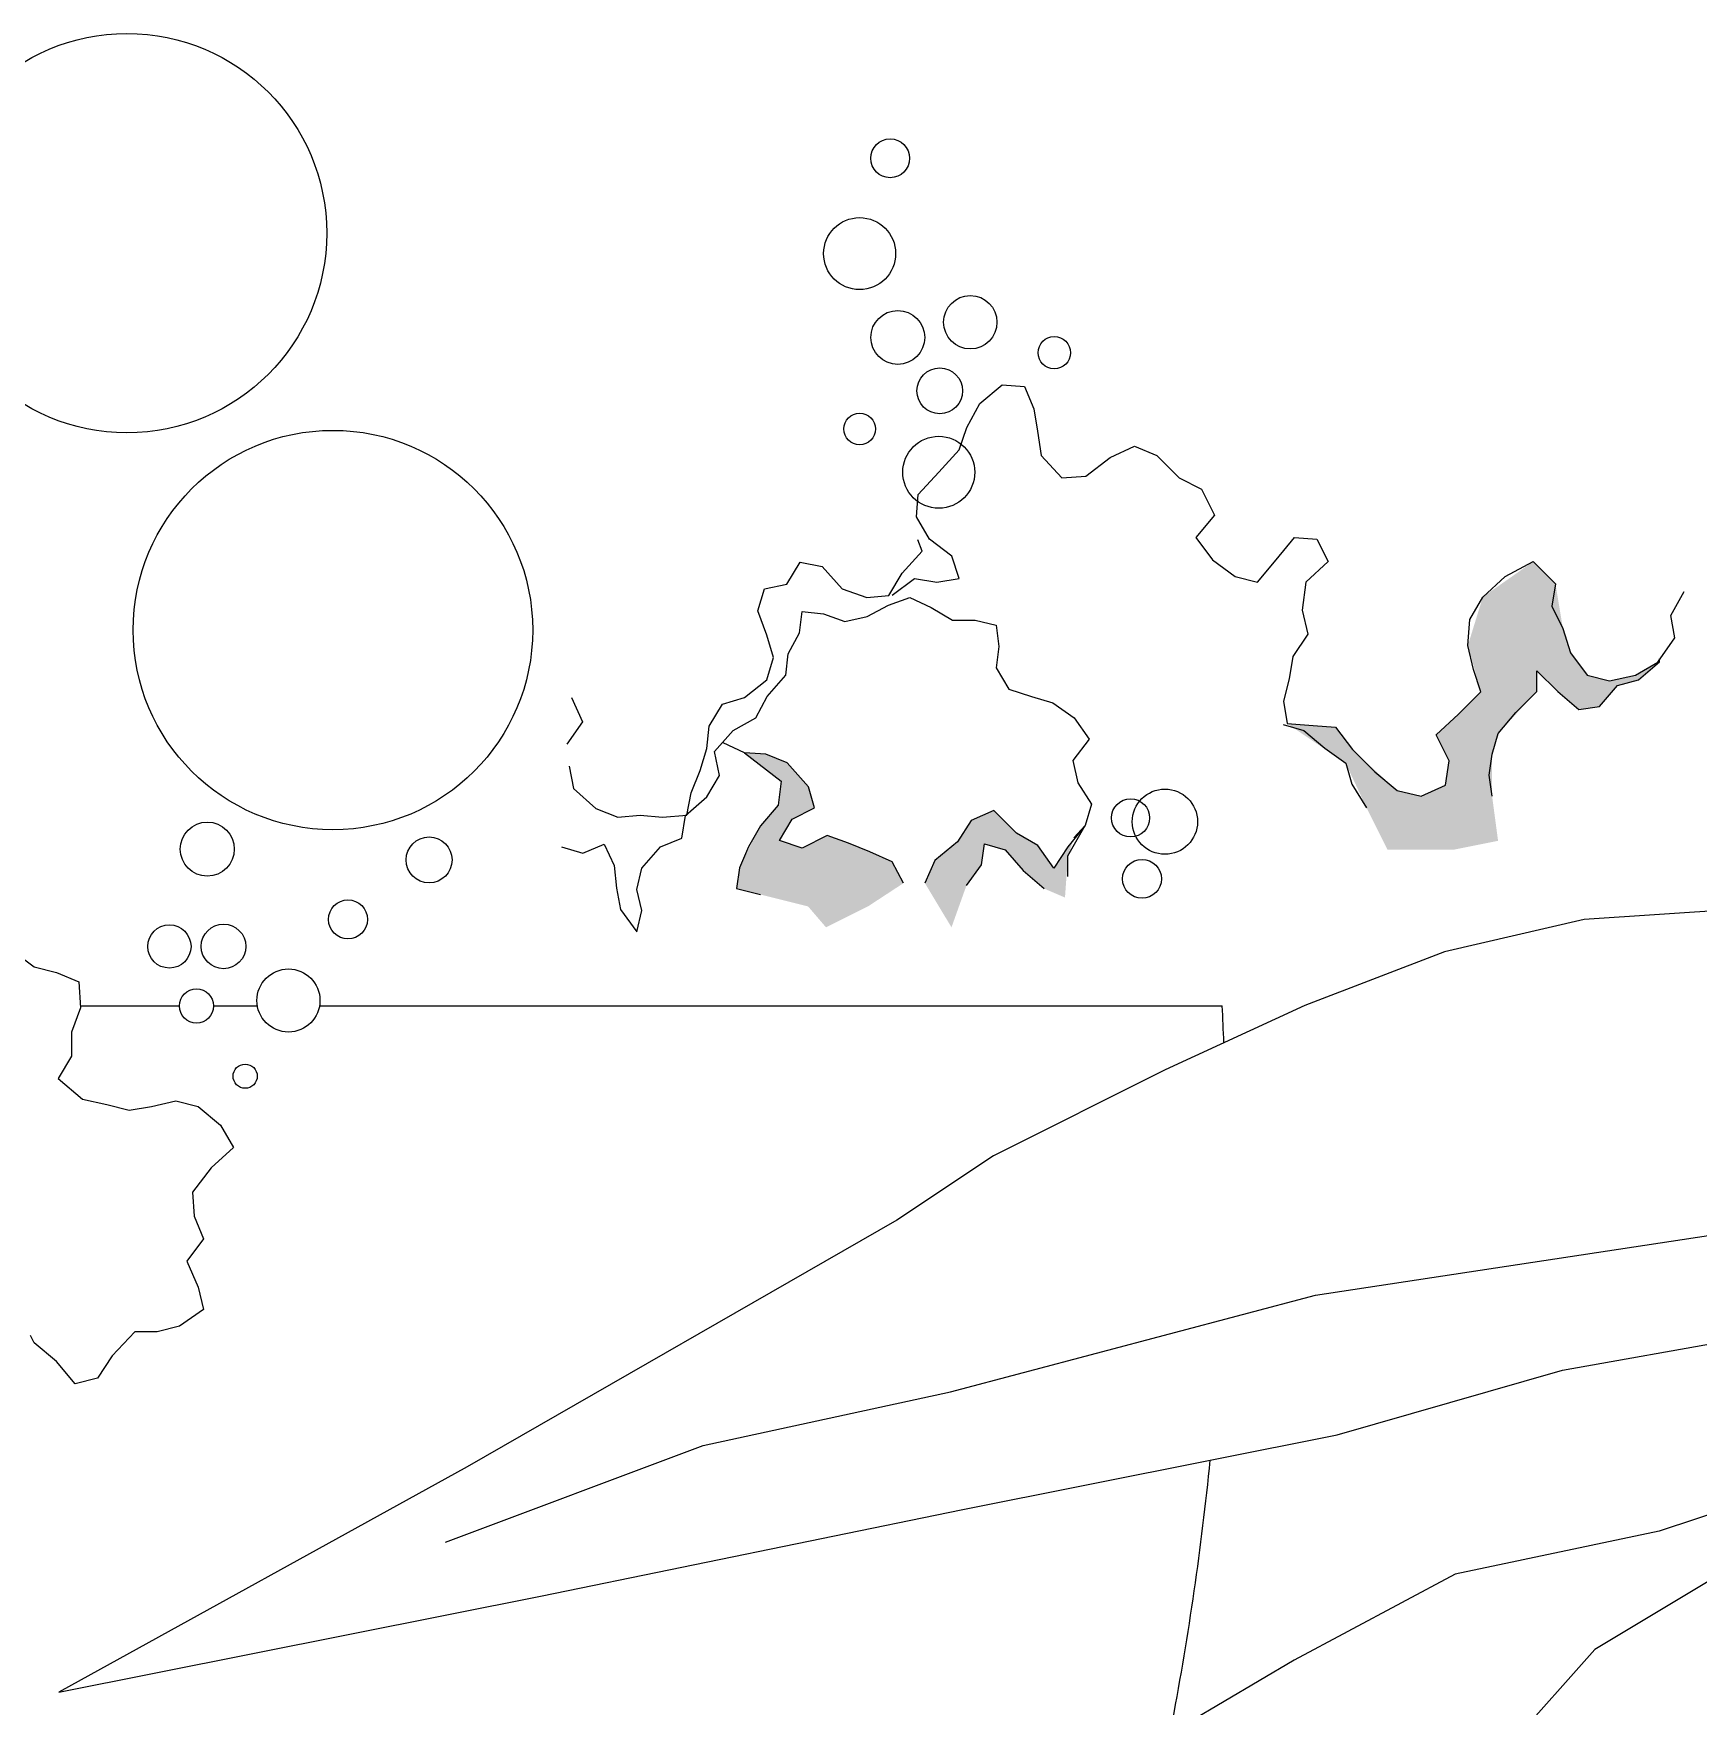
# Model space of a CAD drawing. Header units: millimetres. Extents: x 2133.42 to 2134.8, y 649.95 to 651.52.
# Drawn here: x 2134.4541 to 2134.5155, y 650.9862 to 651.0479 of the extents above; entities that cross this region are included whole.
import ezdxf

# ---------------------------------------------------------------- set-up
doc = ezdxf.new("R2010")
doc.units = ezdxf.units.MM
doc.linetypes.add('CONTINUA', pattern=[0])
for name, color, linetype in [('Hojas01', 64, 'Continuous'), ('Hojas02', 62, 'CONTINUA'), ('Tiesto', 32, 'Continuous')]:
    doc.layers.add(name, color=color, linetype=linetype)

msp = doc.modelspace()

# ---------------------------------------------------------------- linework, layer by layer
at = {"layer": 'Hojas01'}
for centre in [(2134.457556594434, 651.0405103185564), (2134.465149774125, 651.02587370244)]:
    msp.add_circle(centre, 0.00736422481313063, dxfattribs=at)
at = {"layer": 'Hojas02'}
for p, q in [((2134.488996291805, 651.0342310392957), (2134.48982052173, 651.0349175504982)), ((2134.48982052173, 651.0349175504982), (2134.490644751655, 651.0348488992972)), ((2134.490644751655, 651.0348488992972), (2134.490988181097, 651.0340250859618)), ((2134.488515490954, 651.0333385747593), (2134.488996291805, 651.0342310392957)), ((2134.490988181097, 651.0340250859618), (2134.491125552506, 651.0332012723574)), ((2134.488240747768, 651.0325147611549), (2134.488515490954, 651.0333385747593)), ((2134.491125552506, 651.0332012723574), (2134.491262924283, 651.0323088078211)), ((2134.487485203732, 651.0316909478196), (2134.488240747768, 651.0325147611549)), ((2134.493804299946, 651.0322401568891), (2134.494697215759, 651.0326520635568)), ((2134.494697215759, 651.0326520635568), (2134.495521445684, 651.0323088078211)), ((2134.491262924283, 651.0323088078211), (2134.492018468319, 651.0314849944857)), ((2134.492911384132, 651.0315536456866), (2134.493804299946, 651.0322401568891)), ((2134.495521445684, 651.0323088078211), (2134.496345675609, 651.0314849944857)), ((2134.486729659327, 651.0308671344841), (2134.487485203732, 651.0316909478196)), ((2134.492018468319, 651.0314849944857), (2134.492911384132, 651.0315536456866)), ((2134.496345675609, 651.0314849944857), (2134.497169905902, 651.031073087818)), ((2134.486660973439, 651.0300433208797), (2134.486729659327, 651.0308671344841)), ((2134.497169905902, 651.031073087818), (2134.497650706384, 651.0301119720807)), ((2134.497650706384, 651.0301119720807), (2134.496963848236, 651.0292881587453)), ((2134.48714177429, 651.0292195075443), (2134.486660973439, 651.0300433208797)), ((2134.486873844035, 651.0287878323453), (2134.486710117508, 651.0291969417074)), ((2134.487966004214, 651.0286016475428), (2134.48714177429, 651.0292195075443)), ((2134.496963848236, 651.0292881587453), (2134.497582020864, 651.0284643451408)), ((2134.499917338861, 651.0284643451408), (2134.500604197378, 651.0292881587453)), ((2134.500604197378, 651.0292881587453), (2134.501428427303, 651.0292195075443)), ((2134.501428427303, 651.0292195075443), (2134.501840542265, 651.0283956942089)), ((2134.48188018593, 651.0275605042589), (2134.482371365513, 651.0283787229831)), ((2134.482371365513, 651.0283787229831), (2134.483189997904, 651.0282150791663)), ((2134.483189997904, 651.0282150791663), (2134.483926767279, 651.0273968604421)), ((2134.486137074908, 651.027969613621), (2134.486873844035, 651.0287878323453)), ((2134.488240747768, 651.0277778339383), (2134.487966004214, 651.0286016475428)), ((2134.497582020864, 651.0284643451408), (2134.498406250789, 651.0278464851393)), ((2134.499230480714, 651.0276405318054), (2134.499917338861, 651.0284643451408)), ((2134.501840542265, 651.0283956942089), (2134.501016312341, 651.0276405318054)), ((2134.508365696144, 651.0278464851393), (2134.509395983734, 651.0283956942089)), ((2134.509395983734, 651.0283956942089), (2134.510220213659, 651.0275718806045)), ((2134.485645895325, 651.0271513948968), (2134.486137074908, 651.027969613621)), ((2134.485768057626, 651.0271599739368), (2134.486592287919, 651.0277778339383)), ((2134.486592287919, 651.0277778339383), (2134.487416517843, 651.0276405318054)), ((2134.487416517843, 651.0276405318054), (2134.488240747768, 651.0277778339383)), ((2134.498406250789, 651.0278464851393), (2134.499230480714, 651.0276405318054)), ((2134.501016312341, 651.0276405318054), (2134.500878940564, 651.0266107648672)), ((2134.507541466219, 651.0270913227358), (2134.508365696144, 651.0278464851393)), ((2134.480815963748, 651.0265786417178), (2134.481061553539, 651.0273968604421)), ((2134.481061553539, 651.0273968604421), (2134.48188018593, 651.0275605042589)), ((2134.483926767279, 651.0273968604421), (2134.484827262934, 651.0270695729884)), ((2134.484827262934, 651.0270695729884), (2134.485645895325, 651.0271513948968)), ((2134.48563380028, 651.0267913874208), (2134.486419135924, 651.0270684246532)), ((2134.486419135924, 651.0270684246532), (2134.487204471568, 651.0266990417663)), ((2134.507060665368, 651.0262675094004), (2134.507541466219, 651.0270913227358)), ((2134.510220213659, 651.0275718806045), (2134.510082841882, 651.0267480672691)), ((2134.51447873506, 651.0264048115333), (2134.514959535911, 651.0272972760697)), ((2134.481143416803, 651.0256786010851), (2134.480815963748, 651.0265786417178)), ((2134.482353869193, 651.0257755844144), (2134.482446261534, 651.0265605232845)), ((2134.482446261534, 651.0265605232845), (2134.483231597178, 651.026468177361)), ((2134.483231597178, 651.026468177361), (2134.484016932822, 651.0261911401286)), ((2134.484016932822, 651.0261911401286), (2134.484848464636, 651.0263758317066)), ((2134.484848464636, 651.0263758317066), (2134.48563380028, 651.0267913874208)), ((2134.487204471568, 651.0266990417663), (2134.487989807211, 651.0262373132249)), ((2134.500878940564, 651.0266107648672), (2134.501084998229, 651.0257183003308)), ((2134.510082841882, 651.0267480672691), (2134.510494956844, 651.0259242536647)), ((2134.514616106837, 651.0255809981979), (2134.51447873506, 651.0264048115333)), ((2134.481938103285, 651.0249906458133), (2134.482353869193, 651.0257755844144)), ((2134.487989807211, 651.0262373132249), (2134.488821339026, 651.0262373132249)), ((2134.488821339026, 651.0262373132249), (2134.48960667467, 651.0260526216468)), ((2134.48960667467, 651.0260526216468), (2134.489699067011, 651.0252676827768)), ((2134.50699197948, 651.0253063936632), (2134.507060665368, 651.0262675094004)), ((2134.510494956844, 651.0259242536647), (2134.510769700399, 651.0250317891283)), ((2134.481389006594, 651.0248603823609), (2134.481143416803, 651.0256786010851)), ((2134.489699067011, 651.0252676827768), (2134.48960667467, 651.0244827441757)), ((2134.501084998229, 651.0257183003308), (2134.500535511489, 651.0248944869954)), ((2134.507198037145, 651.0244139291268), (2134.50699197948, 651.0253063936632)), ((2134.513997934209, 651.0246885336616), (2134.514616106837, 651.0255809981979)), ((2134.481143416803, 651.0240421636366), (2134.481389006594, 651.0248603823609)), ((2134.481845710943, 651.0242057069432), (2134.481938103285, 651.0249906458133)), ((2134.500535511489, 651.0248944869954), (2134.500398139713, 651.02407067366)), ((2134.510769700399, 651.0250317891283), (2134.511387872658, 651.0242079757929)), ((2134.513173704285, 651.0242079757929), (2134.513997934209, 651.0246885336616)), ((2134.513279178565, 651.0240424224049), (2134.514049945803, 651.0247027461904)), ((2134.514049945803, 651.0247027461904), (2134.514049945803, 651.024812800334)), ((2134.480324784411, 651.0233875885492), (2134.481143416803, 651.0240421636366)), ((2134.481152767641, 651.0234207680732), (2134.481845710943, 651.0242057069432)), ((2134.48960667467, 651.0244827441757), (2134.490068636747, 651.0236978053056)), ((2134.500398139713, 651.02407067366), (2134.500192082416, 651.0232468600556)), ((2134.50747278033, 651.0235901157914), (2134.507198037145, 651.0244139291268)), ((2134.50953545182, 651.0236022066377), (2134.50953545182, 651.0243725842977)), ((2134.50953545182, 651.0243725842977), (2134.510306219058, 651.0236022066377)), ((2134.511387872658, 651.0242079757929), (2134.512212102582, 651.0240020224591)), ((2134.512212102582, 651.0240020224591), (2134.513173704285, 651.0242079757929)), ((2134.512508411326, 651.0238223146558), (2134.513279178565, 651.0240424224049)), ((2134.473939451314, 651.0233875885492), (2134.474348767387, 651.0224875479165)), ((2134.47950615202, 651.0231421230039), (2134.480324784411, 651.0233875885492)), ((2134.480737001734, 651.022635829472), (2134.481152767641, 651.0234207680732)), ((2134.490068636747, 651.0236978053056), (2134.490900168562, 651.0234207680732)), ((2134.490900168562, 651.0234207680732), (2134.491685504206, 651.0231899039369)), ((2134.506648550406, 651.0227663021869), (2134.50747278033, 651.0235901157914)), ((2134.508764684581, 651.0228318287086), (2134.50953545182, 651.0236022066377)), ((2134.510306219058, 651.0236022066377), (2134.511076986297, 651.0229418828523)), ((2134.511847753535, 651.0230519367268), (2134.512508411326, 651.0238223146558)), ((2134.479014972437, 651.0223239042797), (2134.47950615202, 651.0231421230039)), ((2134.491685504206, 651.0231899039369), (2134.492470839849, 651.022635829472)), ((2134.500192082416, 651.0232468600556), (2134.500329453824, 651.0224230467203)), ((2134.505824320481, 651.0220111400525), (2134.506648550406, 651.0227663021869)), ((2134.508104026791, 651.0220614510486), (2134.508764684581, 651.0228318287086)), ((2134.511076986297, 651.0229418828523), (2134.511847753535, 651.0230519367268)), ((2134.474348767387, 651.0224875479165), (2134.473775724787, 651.0216693291923)), ((2134.478933109173, 651.0215056853754), (2134.479014972437, 651.0223239042797)), ((2134.479212526618, 651.0213891620605), (2134.479905469919, 651.0221741006616)), ((2134.479905469919, 651.0221741006616), (2134.480737001734, 651.022635829472)), ((2134.492470839849, 651.022635829472), (2134.49302519427, 651.021850890602)), ((2134.500176134773, 651.0223916129413), (2134.500946902011, 651.0221715049232)), ((2134.500329453824, 651.0224230467203), (2134.501291055526, 651.0223543955193)), ((2134.500946902011, 651.0221715049232), (2134.50171766925, 651.0215111811377)), ((2134.501291055526, 651.0223543955193), (2134.502115285451, 651.0222857443183)), ((2134.502115285451, 651.0222857443183), (2134.502733458079, 651.0214619309829)), ((2134.507883807527, 651.0212910733886), (2134.508104026791, 651.0220614510486)), ((2134.478687519382, 651.0206874666511), (2134.478933109173, 651.0215056853754)), ((2134.480321235827, 651.0213429892333), (2134.479535900183, 651.0217123721202)), ((2134.49302519427, 651.021850890602), (2134.492424643679, 651.0210659520009)), ((2134.50171766925, 651.0215111811377), (2134.502488436488, 651.0209609112268)), ((2134.502733458079, 651.0214619309829), (2134.503557688004, 651.0206381176475)), ((2134.506305121332, 651.0210500243153), (2134.505824320481, 651.0220111400525)), ((2134.473857588051, 651.020851110468), (2134.474021314332, 651.0200328917438)), ((2134.47939731167, 651.0205118775359), (2134.479212526618, 651.0213891620605)), ((2134.48110657147, 651.0212968164061), (2134.480321235827, 651.0213429892333)), ((2134.480321235827, 651.0213429892333), (2134.481677719574, 651.0203005874414)), ((2134.481891907114, 651.0209736063464), (2134.48110657147, 651.0212968164061)), ((2134.482677242758, 651.0200963218218), (2134.481891907114, 651.0209736063464)), ((2134.492424643679, 651.0210659520009), (2134.492609428363, 651.0202348403035)), ((2134.502488436488, 651.0209609112268), (2134.502708655752, 651.0201905335667)), ((2134.506167749555, 651.0201575597789), (2134.506305121332, 651.0210500243153)), ((2134.507773698079, 651.0205206954595), (2134.507883807527, 651.0212910733886)), ((2134.478360066573, 651.0198692479269), (2134.478687519382, 651.0206874666511)), ((2134.478935349592, 651.0197269389348), (2134.47939731167, 651.0205118775359)), ((2134.481677719574, 651.0203005874414), (2134.481567609758, 651.0194201559068)), ((2134.492609428363, 651.0202348403035), (2134.493117586612, 651.0194499017024)), ((2134.502708655752, 651.0201905335667), (2134.503259203727, 651.0193101017632)), ((2134.503557688004, 651.0206381176475), (2134.504381917928, 651.019951606445)), ((2134.507883807527, 651.0197503177995), (2134.507773698079, 651.0205206954595)), ((2134.474021314332, 651.0200328917438), (2134.47483994697, 651.0192964947479)), ((2134.478150013948, 651.0190343457192), (2134.478935349592, 651.0197269389348)), ((2134.478196340046, 651.0190510292026), (2134.478360066573, 651.0198692479269)), ((2134.482908223613, 651.0193113829516), (2134.482677242758, 651.0200963218218)), ((2134.504381917928, 651.019951606445), (2134.505274833742, 651.0197456531112)), ((2134.505274833742, 651.0197456531112), (2134.506167749555, 651.0201575597789)), ((2134.47483994697, 651.0192964947479), (2134.475658579361, 651.0189692072942)), ((2134.475658579361, 651.0189692072942), (2134.476477211752, 651.0190510292026)), ((2134.476477211752, 651.0190510292026), (2134.477295844144, 651.0189692072942)), ((2134.477295844144, 651.0189692072942), (2134.478196340046, 651.0190510292026)), ((2134.478011425067, 651.0182032342909), (2134.478150013948, 651.0190343457192)), ((2134.481567609758, 651.0194201559068), (2134.480906952335, 651.0186497779777)), ((2134.482076691798, 651.0188958272375), (2134.482908223613, 651.0193113829516)), ((2134.489514282327, 651.0192190372971), (2134.488682750512, 651.0188496544102)), ((2134.490345814142, 651.0183879255998), (2134.489514282327, 651.0192190372971)), ((2134.493117586612, 651.0194499017024), (2134.492886605757, 651.0186649628323)), ((2134.480906952335, 651.0186497779777), (2134.480466513808, 651.0178794003177)), ((2134.48161472972, 651.0181108883673), (2134.482076691798, 651.0188958272375)), ((2134.488682750512, 651.0188496544102), (2134.488174591895, 651.0180647155402)), ((2134.491131149786, 651.0179261970584), (2134.490345814142, 651.0183879255998)), ((2134.492886605757, 651.0186649628323), (2134.492239858626, 651.0178800242312)), ((2134.492248242387, 651.017549238425), (2134.492886605757, 651.0186649628323)), ((2134.492886605757, 651.0186649628323), (2134.49246846165, 651.0182095622105)), ((2134.473576588599, 651.0178800242312), (2134.474361924243, 651.017649159826)), ((2134.474361924243, 651.017649159826), (2134.475147259886, 651.0179723698857)), ((2134.475147259886, 651.0179723698857), (2134.475516829622, 651.0171874312846)), ((2134.47653314649, 651.0170950853611), (2134.477226089423, 651.0178800242312)), ((2134.477226089423, 651.0178800242312), (2134.478011425067, 651.0182032342909)), ((2134.480466513808, 651.0178794003177), (2134.480136184729, 651.0171090223886)), ((2134.482446261534, 651.0178338514039), (2134.48161472972, 651.0181108883673)), ((2134.483370186059, 651.0182955799454), (2134.482446261534, 651.0178338514039)), ((2134.484155521334, 651.0180185427129), (2134.483370186059, 651.0182955799454)), ((2134.484940856978, 651.0176953326533), (2134.484155521334, 651.0180185427129)), ((2134.488174591895, 651.0180647155402), (2134.48734306008, 651.0173721225935)), ((2134.489055063616, 651.0172190762632), (2134.489165173064, 651.0179894541923)), ((2134.489165173064, 651.0179894541923), (2134.489935940671, 651.0177693461741)), ((2134.489935940671, 651.0177693461741), (2134.490596598093, 651.016998968514)), ((2134.491731700377, 651.0170950853611), (2134.491131149786, 651.0179261970584)), ((2134.492239858626, 651.0178800242312), (2134.491731700377, 651.0170950853611)), ((2134.475516829622, 651.0171874312846), (2134.475609221965, 651.0163563195872)), ((2134.476348361437, 651.01631014676), (2134.47653314649, 651.0170950853611)), ((2134.480136184729, 651.0171090223886), (2134.480026075281, 651.0163386447286)), ((2134.485772388793, 651.0173259497664), (2134.484940856978, 651.0176953326533)), ((2134.4861881547, 651.0165410108962), (2134.485772388793, 651.0173259497664)), ((2134.48734306008, 651.0173721225935), (2134.486973490344, 651.0165410108962)), ((2134.488504515642, 651.0164486986032), (2134.489055063616, 651.0172190762632)), ((2134.492248242387, 651.016778860496), (2134.492248242387, 651.017549238425)), ((2134.490596598093, 651.016998968514), (2134.491367365332, 651.0163386447286)), ((2134.475609221965, 651.0163563195872), (2134.475747810846, 651.0155713807171)), ((2134.47653314649, 651.0155252078899), (2134.476348361437, 651.01631014676)), ((2134.480026075281, 651.0163386447286), (2134.480906952335, 651.0161185367105)), ((2134.475747810846, 651.0155713807171), (2134.476348361437, 651.0147402692888)), ((2134.476348361437, 651.0147402692888), (2134.47653314649, 651.0155252078899)), ((2134.517216101188, 651.0155908693474), (2134.511276282981, 651.0151950815625)), ((2134.511276282981, 651.0151950815625), (2134.50612844013, 651.014007718208)), ((2134.453308751097, 651.0140679711532), (2134.454132981022, 651.0134501108827)), ((2134.50612844013, 651.014007718208), (2134.50098059728, 651.0120287792837)), ((2134.454132981022, 651.0134501108827), (2134.454957210947, 651.0132441575488)), ((2134.454957210947, 651.0132441575488), (2134.455781440872, 651.012900902082)), ((2134.455781440872, 651.012900902082), (2134.45585012676, 651.0119397863448)), ((2134.45585012676, 651.0119397863448), (2134.455506697686, 651.0110473218084)), ((2134.50098059728, 651.0120287792837), (2134.495832755103, 651.0096540530667)), ((2134.455506697686, 651.0110473218084), (2134.455506697686, 651.010154857272)), ((2134.455506697686, 651.010154857272), (2134.455025896836, 651.0093310436677)), ((2134.455025896836, 651.0093310436677), (2134.455918812649, 651.0085758815331)), ((2134.495832755103, 651.0096540530667), (2134.489496948881, 651.006487750788)), ((2134.455918812649, 651.0085758815331), (2134.456811728462, 651.0083699281994)), ((2134.458460188312, 651.0083012769984), (2134.459353104125, 651.0085072303322)), ((2134.459353104125, 651.0085072303322), (2134.46017733405, 651.0083012769984)), ((2134.456811728462, 651.0083699281994), (2134.457635958387, 651.0081639745964)), ((2134.457635958387, 651.0081639745964), (2134.458460188312, 651.0083012769984)), ((2134.46017733405, 651.0083012769984), (2134.461001563975, 651.0076147657959)), ((2134.461001563975, 651.0076147657959), (2134.461482364825, 651.0067909521914)), ((2134.461482364825, 651.0067909521914), (2134.460658134901, 651.006035790057)), ((2134.460658134901, 651.006035790057), (2134.459971276384, 651.0051433255206)), ((2134.489496948881, 651.006487750788), (2134.485933057417, 651.0041130240788)), ((2134.459971276384, 651.0051433255206), (2134.460039962273, 651.0042508609844)), ((2134.460039962273, 651.0042508609844), (2134.460383391347, 651.0034270473799)), ((2134.485933057417, 651.0041130240788), (2134.470093541524, 650.9950099050272)), ((2134.501376585295, 651.0013425095849), (2134.519592028606, 651.0041130240788)), ((2134.460383391347, 651.0034270473799), (2134.459765219087, 651.0026032340445)), ((2134.459765219087, 651.0026032340445), (2134.46017733405, 651.0016421183071)), ((2134.46017733405, 651.0016421183071), (2134.460383391347, 651.0008183049719)), ((2134.48791299682, 650.9977804195213), (2134.501376585295, 651.0013425095849)), ((2134.460383391347, 651.0008183049719), (2134.459490475533, 651.0002004447012)), ((2134.510484306951, 650.9985719950911), (2134.521571968008, 651.0005509340152)), ((2134.454132981022, 650.9995825846996), (2134.453995609245, 650.9998571892345)), ((2134.457842015684, 650.9999944913674), (2134.457017785759, 650.999102026831)), ((2134.458666245609, 650.9999944913674), (2134.457842015684, 650.9999944913674)), ((2134.459490475533, 651.0002004447012), (2134.458666245609, 650.9999944913674)), ((2134.454957210947, 650.9988960734971), (2134.454132981022, 650.9995825846996)), ((2134.455644069095, 650.9980722601618), (2134.454957210947, 650.9988960734971)), ((2134.457017785759, 650.999102026831), (2134.456468299019, 650.9982782134956)), ((2134.456468299019, 650.9982782134956), (2134.455644069095, 650.9980722601618)), ((2134.502168561326, 650.9961972683817), (2134.510484306951, 650.9985719950911)), ((2134.478805275164, 650.9958014805968), (2134.48791299682, 650.9977804195213)), ((2134.488308984835, 650.9934267538878), (2134.502168561326, 650.9961972683817)), ((2134.469301565493, 650.9922393905333), (2134.478805275164, 650.9958014805968)), ((2134.470093541524, 650.9950099050272), (2134.455046001662, 650.9866983615455)), ((2134.521175980667, 650.9950099050272), (2134.514048198414, 650.9926351783181)), ((2134.472865456957, 650.9902604516091), (2134.488308984835, 650.9934267538878)), ((2134.514048198414, 650.9926351783181), (2134.506524428146, 650.9910520271787)), ((2134.517612089203, 650.9918436027484), (2134.511672270996, 650.9882815126849)), ((2134.506524428146, 650.9910520271787), (2134.500584609939, 650.9878857249)), ((2134.455046001662, 650.9866983615455), (2134.472865456957, 650.9902604516091)), ((2134.511672270996, 650.9882815126849), (2134.508504367548, 650.9847194226212)), ((2134.500584609939, 650.9878857249), (2134.491872875624, 650.982740483697))]:
    msp.add_line(p, q, dxfattribs=at)
for centre, radius in [((2134.485693066627, 651.0432717006396), 0.0007169929242902361), ((2134.484567608701, 651.0397564218932), 0.001326711376163877), ((2134.488647393718, 651.0372254211958), 0.0009842780489934333), ((2134.485974430924, 651.0366629765963), 0.0009942810189355366), ((2134.491742403202, 651.0361005319969), 0.000596713389567286), ((2134.48752193579, 651.0346944204983), 0.0008436668991372286), ((2134.484567608701, 651.0332883089998), 0.0005797718467701684), ((2134.487485203732, 651.0316909478196), 0.001326711376163877), ((2134.494556048143, 651.0189459715344), 0.0007032831626503241), ((2134.495822188219, 651.0188053603846), 0.001201914724514714), ((2134.460518021468, 651.0177933549483), 0.0009970021364378778), ((2134.468697572454, 651.0173945541657), 0.0008461983839461651), ((2134.494978094835, 651.0166961931367), 0.0007169929726746468), ((2134.465705053753, 651.0152011495015), 0.0007190604300752741), ((2134.459121512758, 651.014204147365), 0.0007976017451596662), ((2134.461116525061, 651.014204147365), 0.0008221735245435477), ((2134.46351054017, 651.0122101430921), 0.001162849865672842), ((2134.460119018909, 651.0120107427009), 0.0006305914845319534), ((2134.461914530179, 651.0094185370741), 0.0004460530927746077)]:
    msp.add_circle(centre, radius, dxfattribs=at)
for points in [[(2134.50953545182, 651.0243725842977), (2134.507541466219, 651.0270913227358), (2134.50953545182, 651.0243725842977), (2134.509395983734, 651.0283956942089)], [(2134.50953545182, 651.0243725842977), (2134.509395983734, 651.0283956942089), (2134.50953545182, 651.0243725842977), (2134.510220213659, 651.0275718806045)], [(2134.50953545182, 651.0243725842977), (2134.50699197948, 651.0253063936632), (2134.50953545182, 651.0243725842977), (2134.507541466219, 651.0270913227358)], [(2134.50953545182, 651.0243725842977), (2134.510220213659, 651.0275718806045), (2134.50953545182, 651.0243725842977), (2134.510494956844, 651.0259242536647)], [(2134.50953545182, 651.0243725842977), (2134.510494956844, 651.0259242536647), (2134.50953545182, 651.0243725842977), (2134.510769700399, 651.0250317891283)], [(2134.50953545182, 651.0236022066377), (2134.50747278033, 651.0235901157914), (2134.50953545182, 651.0243725842977), (2134.50699197948, 651.0253063936632)], [(2134.50953545182, 651.0243725842977), (2134.510769700399, 651.0250317891283), (2134.510306219058, 651.0236022066377), (2134.511387872658, 651.0242079757929)], [(2134.513279178565, 651.0240424224049), (2134.513173704285, 651.0242079757929), (2134.514049945803, 651.0247027461904)], [(2134.510306219058, 651.0236022066377), (2134.511387872658, 651.0242079757929), (2134.511076986297, 651.0229418828523), (2134.511387872658, 651.0242079757929)], [(2134.511076986297, 651.0229418828523), (2134.511387872658, 651.0242079757929), (2134.511847753535, 651.0230519367268), (2134.511387872658, 651.0242079757929)], [(2134.511847753535, 651.0230519367268), (2134.511387872658, 651.0242079757929), (2134.512508411326, 651.0238223146558), (2134.512212102582, 651.0240020224591)], [(2134.512508411326, 651.0238223146558), (2134.512212102582, 651.0240020224591), (2134.513279178565, 651.0240424224049), (2134.513173704285, 651.0242079757929)], [(2134.508104026791, 651.0220614510486), (2134.505824320481, 651.0220111400525), (2134.508104026791, 651.0220614510486), (2134.50747278033, 651.0235901157914)], [(2134.508104026791, 651.0220614510486), (2134.50747278033, 651.0235901157914), (2134.50953545182, 651.0236022066377), (2134.50747278033, 651.0235901157914)], [(2134.500329453824, 651.0224230467203), (2134.502115285451, 651.0222857443183), (2134.502488436488, 651.0209609112268), (2134.502733458079, 651.0214619309829)], [(2134.507883807527, 651.0212910733886), (2134.506305121332, 651.0210500243153), (2134.508104026791, 651.0220614510486), (2134.505824320481, 651.0220111400525)], [(2134.502488436488, 651.0209609112268), (2134.502733458079, 651.0214619309829), (2134.503259203727, 651.0193101017632), (2134.504381917928, 651.019951606445)], [(2134.480321235827, 651.0213429892333), (2134.48110657147, 651.0212968164061), (2134.481677719574, 651.0203005874414), (2134.481891907114, 651.0209736063464)], [(2134.481677719574, 651.0203005874414), (2134.481891907114, 651.0209736063464), (2134.481677719574, 651.0203005874414), (2134.482677242758, 651.0200963218218)], [(2134.507883807527, 651.0197503177995), (2134.506167749555, 651.0201575597789), (2134.507883807527, 651.0212910733886), (2134.506305121332, 651.0210500243153)], [(2134.481677719574, 651.0203005874414), (2134.482677242758, 651.0200963218218), (2134.481567609758, 651.0194201559068), (2134.482908223613, 651.0193113829516)], [(2134.503259203727, 651.0193101017632), (2134.504381917928, 651.019951606445), (2134.504029970965, 651.0177693461741), (2134.504381917928, 651.019951606445)], [(2134.504029970965, 651.0177693461741), (2134.504381917928, 651.019951606445), (2134.506452382497, 651.0177693461741), (2134.505274833742, 651.0197456531112)], [(2134.506452382497, 651.0177693461741), (2134.505274833742, 651.0197456531112), (2134.508104026791, 651.0180995080668), (2134.506167749555, 651.0201575597789)], [(2134.508104026791, 651.0180995080668), (2134.506167749555, 651.0201575597789), (2134.507883807527, 651.0197503177995), (2134.506167749555, 651.0201575597789)], [(2134.481567609758, 651.0194201559068), (2134.482076691798, 651.0188958272375), (2134.480906952335, 651.0186497779777), (2134.48161472972, 651.0181108883673)], [(2134.481567609758, 651.0194201559068), (2134.482908223613, 651.0193113829516), (2134.481567609758, 651.0194201559068), (2134.482076691798, 651.0188958272375)], [(2134.489165173064, 651.0179894541923), (2134.488682750512, 651.0188496544102), (2134.489165173064, 651.0179894541923), (2134.489514282327, 651.0192190372971)], [(2134.489165173064, 651.0179894541923), (2134.489514282327, 651.0192190372971), (2134.489935940671, 651.0177693461741), (2134.490345814142, 651.0183879255998)], [(2134.480906952335, 651.0186497779777), (2134.48161472972, 651.0181108883673), (2134.480136184729, 651.0171090223886), (2134.48161472972, 651.0181108883673)], [(2134.489055063616, 651.0172190762632), (2134.488174591895, 651.0180647155402), (2134.489165173064, 651.0179894541923), (2134.488682750512, 651.0188496544102)], [(2134.489935940671, 651.0177693461741), (2134.490345814142, 651.0183879255998), (2134.490596598093, 651.016998968514), (2134.491131149786, 651.0179261970584)], [(2134.480136184729, 651.0171090223886), (2134.48161472972, 651.0181108883673), (2134.480026075281, 651.0163386447286), (2134.482446261534, 651.0178338514039)], [(2134.480026075281, 651.0163386447286), (2134.482446261534, 651.0178338514039), (2134.480906952335, 651.0161185367105), (2134.482446261534, 651.0178338514039)], [(2134.480906952335, 651.0161185367105), (2134.482446261534, 651.0178338514039), (2134.482668706076, 651.0156783209432), (2134.482446261534, 651.0178338514039)], [(2134.482668706076, 651.0156783209432), (2134.482446261534, 651.0178338514039), (2134.482668706076, 651.0156783209432), (2134.483370186059, 651.0182955799454)], [(2134.482668706076, 651.0156783209432), (2134.483370186059, 651.0182955799454), (2134.483329363498, 651.0149079430141), (2134.484940856978, 651.0176953326533)], [(2134.488504515642, 651.0164486986032), (2134.48734306008, 651.0173721225935), (2134.489055063616, 651.0172190762632), (2134.488174591895, 651.0180647155402)], [(2134.490596598093, 651.016998968514), (2134.491131149786, 651.0179261970584), (2134.491367365332, 651.0163386447286), (2134.491731700377, 651.0170950853611)], [(2134.49213813294, 651.0160084828359), (2134.491731700377, 651.0170950853611), (2134.492248242387, 651.017549238425), (2134.49246846165, 651.0182095622105)], [(2134.483329363498, 651.0149079430141), (2134.484940856978, 651.0176953326533), (2134.483329363498, 651.0149079430141), (2134.485772388793, 651.0173259497664)], [(2134.483329363498, 651.0149079430141), (2134.485772388793, 651.0173259497664), (2134.484870898344, 651.0156783209432), (2134.4861881547, 651.0165410108962)], [(2134.487953967298, 651.0149079430141), (2134.486973490344, 651.0165410108962), (2134.488504515642, 651.0164486986032), (2134.48734306008, 651.0173721225935)], [(2134.491367365332, 651.0163386447286), (2134.491731700377, 651.0170950853611), (2134.49213813294, 651.0160084828359), (2134.491731700377, 651.0170950853611)]]:
    msp.add_solid(points, dxfattribs=at)
at = {"layer": 'Tiesto'}
for p, q in [((2134.455845055882, 651.012010742701), (2134.459488427425, 651.012010742701)), ((2134.460749610394, 651.012010742701), (2134.462364914012, 651.0120107427009)), ((2134.464656166328, 651.0120107427009), (2134.497937986855, 651.0120107427009))]:
    msp.add_line(p, q, dxfattribs=at)
for start, end in [(2.025950737673786, 2.712871870068275), (349.3414798527082, 354.2476733051725)]:
    msp.add_arc((2134.384565190052, 651.0066386904728), 0.1134999999999309, start, end, dxfattribs=at)

doc.saveas('drawing.dxf')
